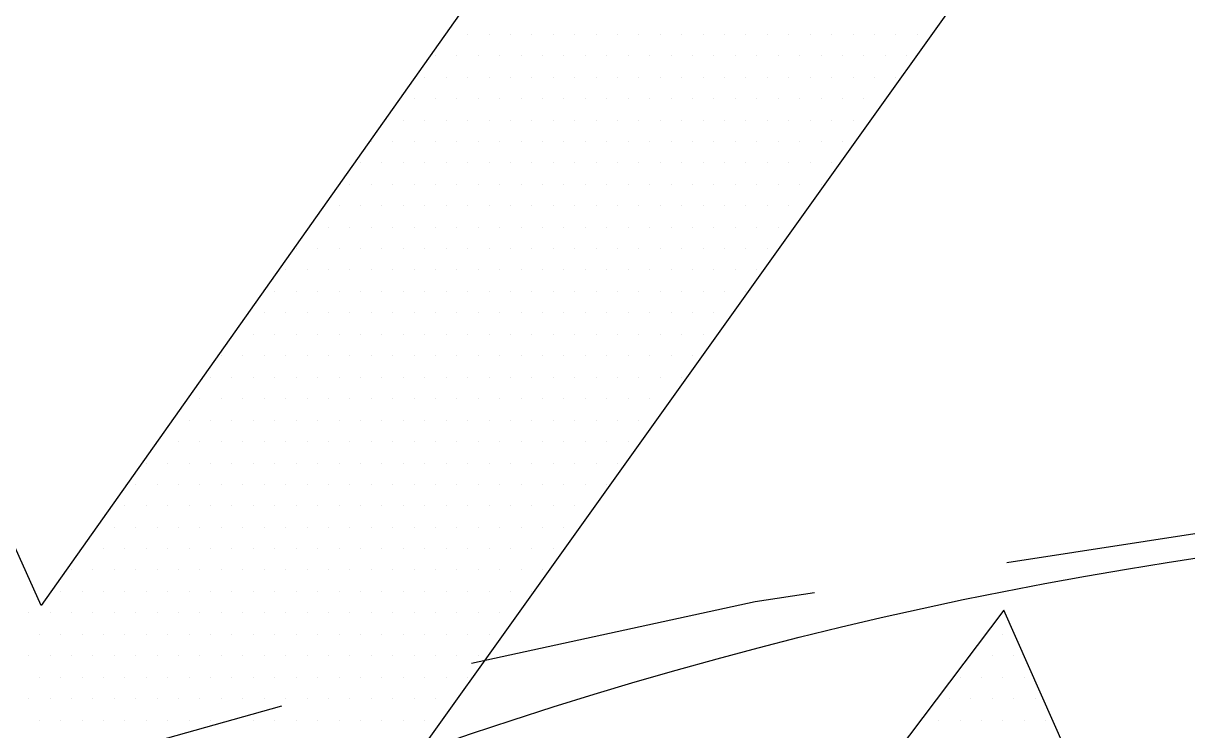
# Model space of a CAD drawing. Header units: metres. Extents: x 9606 to 9900, y 4805 to 4952.
# Drawn here: x 9831.904 to 9832.503, y 4847.346 to 4847.71 of the extents above; entities that cross this region are included whole.
import ezdxf

# ---------------------------------------------------------------- set-up
doc = ezdxf.new("R2010")
doc.units = ezdxf.units.M
doc.header["$LTSCALE"] = 2
doc.linetypes.add('CACHEX2', pattern=[0.75, 0.5, -0.25])
for name, color, linetype in [('CARTOUCHE', 7, 'Continuous'), ('LOGO', 4, 'Continuous'), ('rosace', 7, 'Continuous')]:
    doc.layers.add(name, color=color, linetype=linetype)

# ---------------------------------------------------------------- blocks, each defined once
blk = doc.blocks.new('A$C715108E3')
at = {"layer": 'LOGO', "color": 131}
for p, q in [((-9.795, 1.1627), (-9.795, 1.1627)), ((-9.7912, 1.1627), (-9.7912, 1.1627)), ((-9.699, 1.1627), (-9.699, 1.1627)), ((-9.6072, 1.1627), (-9.6072, 1.1627)), ((-9.5157, 1.1627), (-9.5157, 1.1627)), ((-9.4239, 1.1627), (-9.4239, 1.1627)), ((-9.3321, 1.1627), (-9.3321, 1.1627)), ((-9.2402, 1.1627), (-9.2402, 1.1627)), ((-9.1488, 1.1627), (-9.1488, 1.1627)), ((-9.0567, 1.1627), (-9.0567, 1.1627)), ((-8.9651, 1.1627), (-8.9651, 1.1627)), ((-8.8735, 1.1627), (-8.8735, 1.1627)), ((-8.7818, 1.1627), (-8.7818, 1.1627)), ((-8.69, 1.1627), (-8.69, 1.1627)), ((-8.5985, 1.1627), (-8.5985, 1.1627)), ((-8.5067, 1.1627), (-8.5067, 1.1627)), ((-8.4147, 1.1627), (-8.4147, 1.1627)), ((-8.3226, 1.1627), (-8.3226, 1.1627)), ((-8.2316, 1.1627), (-8.2316, 1.1627)), ((-8.1394, 1.1627), (-8.1394, 1.1627)), ((-8.0475, 1.1627), (-8.0475, 1.1627)), ((-7.9564, 1.1627), (-7.9564, 1.1627)), ((-7.8644, 1.1627), (-7.8644, 1.1627)), ((-7.7724, 1.1627), (-7.7724, 1.1627)), ((-9.8594, 1.0713), (-9.8594, 1.0713)), ((-9.8366, 1.0713), (-9.8366, 1.0713)), ((-9.7447, 1.0713), (-9.7447, 1.0713)), ((-9.6535, 1.0713), (-9.6535, 1.0713)), ((-9.5614, 1.0713), (-9.5614, 1.0713)), ((-9.4696, 1.0713), (-9.4696, 1.0713)), ((-9.3778, 1.0713), (-9.3778, 1.0713)), ((-9.2863, 1.0713), (-9.2863, 1.0713)), ((-9.1945, 1.0713), (-9.1945, 1.0713)), ((-9.1027, 1.0713), (-9.1027, 1.0713)), ((-9.0112, 1.0713), (-9.0112, 1.0713)), ((-8.9194, 1.0713), (-8.9194, 1.0713)), ((-8.8275, 1.0713), (-8.8275, 1.0713)), ((-8.7361, 1.0713), (-8.7361, 1.0713)), ((-8.6442, 1.0713), (-8.6442, 1.0713)), ((-8.5522, 1.0713), (-8.5522, 1.0713)), ((-8.461, 1.0713), (-8.461, 1.0713)), ((-8.3689, 1.0713), (-8.3689, 1.0713)), ((-8.2769, 1.0713), (-8.2769, 1.0713)), ((-8.1851, 1.0713), (-8.1851, 1.0713)), ((-8.0936, 1.0713), (-8.0936, 1.0713)), ((-8.0018, 1.0713), (-8.0018, 1.0713)), ((-7.91, 1.0713), (-7.91, 1.0713)), ((-7.8189, 1.0713), (-7.8189, 1.0713)), ((-9.9247, 0.9798), (-9.9247, 0.9798)), ((-9.8823, 0.9798), (-9.8823, 0.9798)), ((-9.7912, 0.9798), (-9.7912, 0.9798)), ((-9.699, 0.9798), (-9.699, 0.9798)), ((-9.6072, 0.9798), (-9.6072, 0.9798)), ((-9.5157, 0.9798), (-9.5157, 0.9798)), ((-9.4239, 0.9798), (-9.4239, 0.9798)), ((-9.3321, 0.9798), (-9.3321, 0.9798)), ((-9.2402, 0.9798), (-9.2402, 0.9798)), ((-9.1488, 0.9798), (-9.1488, 0.9798)), ((-9.0567, 0.9798), (-9.0567, 0.9798)), ((-8.9651, 0.9798), (-8.9651, 0.9798)), ((-8.8735, 0.9798), (-8.8735, 0.9798)), ((-8.7818, 0.9798), (-8.7818, 0.9798)), ((-8.69, 0.9798), (-8.69, 0.9798)), ((-8.5985, 0.9798), (-8.5985, 0.9798)), ((-8.5067, 0.9798), (-8.5067, 0.9798)), ((-8.4147, 0.9798), (-8.4147, 0.9798)), ((-8.3226, 0.9798), (-8.3226, 0.9798)), ((-8.2316, 0.9798), (-8.2316, 0.9798)), ((-8.1394, 0.9798), (-8.1394, 0.9798)), ((-8.0475, 0.9798), (-8.0475, 0.9798)), ((-7.9564, 0.9798), (-7.9564, 0.9798)), ((-7.8644, 0.9798), (-7.8644, 0.9798)), ((-9.9897, 0.8872), (-9.9897, 0.8872)), ((-9.9284, 0.8872), (-9.9284, 0.8872)), ((-9.8366, 0.8872), (-9.8366, 0.8872)), ((-9.7447, 0.8872), (-9.7447, 0.8872)), ((-9.6535, 0.8872), (-9.6535, 0.8872)), ((-9.5614, 0.8872), (-9.5614, 0.8872)), ((-9.4696, 0.8872), (-9.4696, 0.8872)), ((-9.3778, 0.8872), (-9.3778, 0.8872)), ((-9.2863, 0.8872), (-9.2863, 0.8872)), ((-9.1945, 0.8872), (-9.1945, 0.8872)), ((-9.1027, 0.8872), (-9.1027, 0.8872)), ((-9.0112, 0.8872), (-9.0112, 0.8872)), ((-8.9194, 0.8872), (-8.9194, 0.8872)), ((-8.8275, 0.8872), (-8.8275, 0.8872)), ((-8.7361, 0.8872), (-8.7361, 0.8872)), ((-8.6442, 0.8872), (-8.6442, 0.8872)), ((-8.5522, 0.8872), (-8.5522, 0.8872)), ((-8.461, 0.8872), (-8.461, 0.8872)), ((-8.3689, 0.8872), (-8.3689, 0.8872)), ((-8.2769, 0.8872), (-8.2769, 0.8872)), ((-8.1851, 0.8872), (-8.1851, 0.8872)), ((-8.0936, 0.8872), (-8.0936, 0.8872)), ((-8.0018, 0.8872), (-8.0018, 0.8872)), ((-7.91, 0.8872), (-7.91, 0.8872)), ((-10.0543, 0.7961), (-10.0543, 0.7961)), ((-9.9743, 0.7961), (-9.9743, 0.7961)), ((-9.8823, 0.7961), (-9.8823, 0.7961)), ((-9.7912, 0.7961), (-9.7912, 0.7961)), ((-9.699, 0.7961), (-9.699, 0.7961)), ((-9.6072, 0.7961), (-9.6072, 0.7961)), ((-9.5157, 0.7961), (-9.5157, 0.7961)), ((-9.4239, 0.7961), (-9.4239, 0.7961)), ((-9.3321, 0.7961), (-9.3321, 0.7961)), ((-9.2402, 0.7961), (-9.2402, 0.7961)), ((-9.1488, 0.7961), (-9.1488, 0.7961)), ((-9.0567, 0.7961), (-9.0567, 0.7961)), ((-8.9651, 0.7961), (-8.9651, 0.7961)), ((-8.8735, 0.7961), (-8.8735, 0.7961)), ((-8.7818, 0.7961), (-8.7818, 0.7961)), ((-8.69, 0.7961), (-8.69, 0.7961)), ((-8.5985, 0.7961), (-8.5985, 0.7961)), ((-8.5067, 0.7961), (-8.5067, 0.7961)), ((-8.4147, 0.7961), (-8.4147, 0.7961)), ((-8.3226, 0.7961), (-8.3226, 0.7961)), ((-8.2316, 0.7961), (-8.2316, 0.7961)), ((-8.1394, 0.7961), (-8.1394, 0.7961)), ((-8.0475, 0.7961), (-8.0475, 0.7961)), ((-10.1194, 0.7047), (-10.1194, 0.7047)), ((-10.1119, 0.7047), (-10.1119, 0.7047)), ((-10.0199, 0.7047), (-10.0199, 0.7047)), ((-9.9284, 0.7047), (-9.9284, 0.7047)), ((-9.8366, 0.7047), (-9.8366, 0.7047)), ((-9.7447, 0.7047), (-9.7447, 0.7047)), ((-9.6535, 0.7047), (-9.6535, 0.7047)), ((-9.5614, 0.7047), (-9.5614, 0.7047)), ((-9.4696, 0.7047), (-9.4696, 0.7047)), ((-9.3778, 0.7047), (-9.3778, 0.7047)), ((-9.2863, 0.7047), (-9.2863, 0.7047)), ((-9.1945, 0.7047), (-9.1945, 0.7047)), ((-9.1027, 0.7047), (-9.1027, 0.7047)), ((-9.0112, 0.7047), (-9.0112, 0.7047)), ((-8.9194, 0.7047), (-8.9194, 0.7047)), ((-8.8275, 0.7047), (-8.8275, 0.7047)), ((-8.7361, 0.7047), (-8.7361, 0.7047)), ((-8.6442, 0.7047), (-8.6442, 0.7047)), ((-8.5522, 0.7047), (-8.5522, 0.7047)), ((-8.461, 0.7047), (-8.461, 0.7047)), ((-8.3689, 0.7047), (-8.3689, 0.7047)), ((-8.2769, 0.7047), (-8.2769, 0.7047)), ((-8.1851, 0.7047), (-8.1851, 0.7047)), ((-8.0936, 0.7047), (-8.0936, 0.7047)), ((-10.1842, 0.6123), (-10.1842, 0.6123)), ((-10.1576, 0.6123), (-10.1576, 0.6123)), ((-10.0663, 0.6123), (-10.0663, 0.6123)), ((-9.9743, 0.6123), (-9.9743, 0.6123)), ((-9.8823, 0.6123), (-9.8823, 0.6123)), ((-9.7912, 0.6123), (-9.7912, 0.6123)), ((-9.699, 0.6123), (-9.699, 0.6123)), ((-9.6072, 0.6123), (-9.6072, 0.6123)), ((-9.5157, 0.6123), (-9.5157, 0.6123)), ((-9.4239, 0.6123), (-9.4239, 0.6123)), ((-9.3321, 0.6123), (-9.3321, 0.6123)), ((-9.2402, 0.6123), (-9.2402, 0.6123)), ((-9.1488, 0.6123), (-9.1488, 0.6123)), ((-9.0567, 0.6123), (-9.0567, 0.6123)), ((-8.9651, 0.6123), (-8.9651, 0.6123)), ((-8.8735, 0.6123), (-8.8735, 0.6123)), ((-8.7818, 0.6123), (-8.7818, 0.6123)), ((-8.69, 0.6123), (-8.69, 0.6123)), ((-8.5985, 0.6123), (-8.5985, 0.6123)), ((-8.5067, 0.6123), (-8.5067, 0.6123)), ((-8.4147, 0.6123), (-8.4147, 0.6123)), ((-8.3226, 0.6123), (-8.3226, 0.6123)), ((-8.2316, 0.6123), (-8.2316, 0.6123)), ((-8.1394, 0.6123), (-8.1394, 0.6123)), ((-10.2496, 0.521), (-10.2496, 0.521)), ((-10.2035, 0.521), (-10.2035, 0.521)), ((-10.1119, 0.521), (-10.1119, 0.521)), ((-10.0199, 0.521), (-10.0199, 0.521)), ((-9.9284, 0.521), (-9.9284, 0.521)), ((-9.8366, 0.521), (-9.8366, 0.521)), ((-9.7447, 0.521), (-9.7447, 0.521)), ((-9.6535, 0.521), (-9.6535, 0.521)), ((-9.5614, 0.521), (-9.5614, 0.521)), ((-9.4696, 0.521), (-9.4696, 0.521)), ((-9.3778, 0.521), (-9.3778, 0.521)), ((-9.2863, 0.521), (-9.2863, 0.521)), ((-9.1945, 0.521), (-9.1945, 0.521)), ((-9.1027, 0.521), (-9.1027, 0.521)), ((-9.0112, 0.521), (-9.0112, 0.521)), ((-8.9194, 0.521), (-8.9194, 0.521)), ((-8.8275, 0.521), (-8.8275, 0.521)), ((-8.7361, 0.521), (-8.7361, 0.521)), ((-8.6442, 0.521), (-8.6442, 0.521)), ((-8.5522, 0.521), (-8.5522, 0.521)), ((-8.461, 0.521), (-8.461, 0.521)), ((-8.3689, 0.521), (-8.3689, 0.521)), ((-8.2769, 0.521), (-8.2769, 0.521)), ((-8.1851, 0.521), (-8.1851, 0.521)), ((-10.3141, 0.4296), (-10.3141, 0.4296)), ((-10.2496, 0.4296), (-10.2496, 0.4296)), ((-10.1576, 0.4296), (-10.1576, 0.4296)), ((-10.0663, 0.4296), (-10.0663, 0.4296)), ((-9.9743, 0.4296), (-9.9743, 0.4296)), ((-9.8823, 0.4296), (-9.8823, 0.4296)), ((-9.7912, 0.4296), (-9.7912, 0.4296)), ((-9.699, 0.4296), (-9.699, 0.4296)), ((-9.6072, 0.4296), (-9.6072, 0.4296)), ((-9.5157, 0.4296), (-9.5157, 0.4296)), ((-9.4239, 0.4296), (-9.4239, 0.4296)), ((-9.3321, 0.4296), (-9.3321, 0.4296)), ((-9.2402, 0.4296), (-9.2402, 0.4296)), ((-9.1488, 0.4296), (-9.1488, 0.4296)), ((-9.0567, 0.4296), (-9.0567, 0.4296)), ((-8.9651, 0.4296), (-8.9651, 0.4296)), ((-8.8735, 0.4296), (-8.8735, 0.4296)), ((-8.7818, 0.4296), (-8.7818, 0.4296)), ((-8.69, 0.4296), (-8.69, 0.4296)), ((-8.5985, 0.4296), (-8.5985, 0.4296)), ((-8.5067, 0.4296), (-8.5067, 0.4296)), ((-8.4147, 0.4296), (-8.4147, 0.4296)), ((-8.3226, 0.4296), (-8.3226, 0.4296)), ((-10.3793, 0.3372), (-10.3793, 0.3372)), ((-10.2952, 0.3372), (-10.2952, 0.3372)), ((-10.2035, 0.3372), (-10.2035, 0.3372)), ((-10.1119, 0.3372), (-10.1119, 0.3372)), ((-10.0199, 0.3372), (-10.0199, 0.3372)), ((-9.9284, 0.3372), (-9.9284, 0.3372)), ((-9.8366, 0.3372), (-9.8366, 0.3372)), ((-9.7447, 0.3372), (-9.7447, 0.3372)), ((-9.6535, 0.3372), (-9.6535, 0.3372)), ((-9.5614, 0.3372), (-9.5614, 0.3372)), ((-9.4696, 0.3372), (-9.4696, 0.3372)), ((-9.3778, 0.3372), (-9.3778, 0.3372)), ((-9.2863, 0.3372), (-9.2863, 0.3372)), ((-9.1945, 0.3372), (-9.1945, 0.3372)), ((-9.1027, 0.3372), (-9.1027, 0.3372)), ((-9.0112, 0.3372), (-9.0112, 0.3372)), ((-8.9194, 0.3372), (-8.9194, 0.3372)), ((-8.8275, 0.3372), (-8.8275, 0.3372)), ((-8.7361, 0.3372), (-8.7361, 0.3372)), ((-8.6442, 0.3372), (-8.6442, 0.3372)), ((-8.5522, 0.3372), (-8.5522, 0.3372)), ((-8.461, 0.3372), (-8.461, 0.3372)), ((-8.3689, 0.3372), (-8.3689, 0.3372)), ((-10.4442, 0.2459), (-10.4442, 0.2459)), ((-10.4327, 0.2459), (-10.4327, 0.2459)), ((-10.3413, 0.2459), (-10.3413, 0.2459)), ((-10.2496, 0.2459), (-10.2496, 0.2459)), ((-10.1576, 0.2459), (-10.1576, 0.2459)), ((-10.0663, 0.2459), (-10.0663, 0.2459)), ((-9.9743, 0.2459), (-9.9743, 0.2459)), ((-9.8823, 0.2459), (-9.8823, 0.2459)), ((-9.7912, 0.2459), (-9.7912, 0.2459)), ((-9.699, 0.2459), (-9.699, 0.2459)), ((-9.6072, 0.2459), (-9.6072, 0.2459)), ((-9.5157, 0.2459), (-9.5157, 0.2459)), ((-9.4239, 0.2459), (-9.4239, 0.2459)), ((-9.3321, 0.2459), (-9.3321, 0.2459)), ((-9.2402, 0.2459), (-9.2402, 0.2459)), ((-9.1488, 0.2459), (-9.1488, 0.2459)), ((-9.0567, 0.2459), (-9.0567, 0.2459)), ((-8.9651, 0.2459), (-8.9651, 0.2459)), ((-8.8735, 0.2459), (-8.8735, 0.2459)), ((-8.7818, 0.2459), (-8.7818, 0.2459)), ((-8.69, 0.2459), (-8.69, 0.2459)), ((-8.5985, 0.2459), (-8.5985, 0.2459)), ((-8.5067, 0.2459), (-8.5067, 0.2459)), ((-8.4147, 0.2459), (-8.4147, 0.2459)), ((-10.5086, 0.1544), (-10.5086, 0.1544)), ((-10.479, 0.1544), (-10.479, 0.1544)), ((-10.3868, 0.1544), (-10.3868, 0.1544)), ((-10.2952, 0.1544), (-10.2952, 0.1544)), ((-10.2035, 0.1544), (-10.2035, 0.1544)), ((-10.1119, 0.1544), (-10.1119, 0.1544)), ((-10.0199, 0.1544), (-10.0199, 0.1544)), ((-9.9284, 0.1544), (-9.9284, 0.1544)), ((-9.8366, 0.1544), (-9.8366, 0.1544)), ((-9.7447, 0.1544), (-9.7447, 0.1544)), ((-9.6535, 0.1544), (-9.6535, 0.1544)), ((-9.5614, 0.1544), (-9.5614, 0.1544)), ((-9.4696, 0.1544), (-9.4696, 0.1544)), ((-9.3778, 0.1544), (-9.3778, 0.1544)), ((-9.2863, 0.1544), (-9.2863, 0.1544)), ((-9.1945, 0.1544), (-9.1945, 0.1544)), ((-9.1027, 0.1544), (-9.1027, 0.1544)), ((-9.0112, 0.1544), (-9.0112, 0.1544)), ((-8.9194, 0.1544), (-8.9194, 0.1544)), ((-8.8275, 0.1544), (-8.8275, 0.1544)), ((-8.7361, 0.1544), (-8.7361, 0.1544)), ((-8.6442, 0.1544), (-8.6442, 0.1544)), ((-8.5522, 0.1544), (-8.5522, 0.1544)), ((-8.461, 0.1544), (-8.461, 0.1544)), ((-10.574, 0.0618), (-10.574, 0.0618)), ((-10.5244, 0.0618), (-10.5244, 0.0618)), ((-10.4327, 0.0618), (-10.4327, 0.0618)), ((-10.3413, 0.0618), (-10.3413, 0.0618)), ((-10.2496, 0.0618), (-10.2496, 0.0618)), ((-10.1576, 0.0618), (-10.1576, 0.0618)), ((-10.0663, 0.0618), (-10.0663, 0.0618)), ((-9.9743, 0.0618), (-9.9743, 0.0618)), ((-9.8823, 0.0618), (-9.8823, 0.0618)), ((-9.7912, 0.0618), (-9.7912, 0.0618)), ((-9.699, 0.0618), (-9.699, 0.0618)), ((-9.6072, 0.0618), (-9.6072, 0.0618)), ((-9.5157, 0.0618), (-9.5157, 0.0618)), ((-9.4239, 0.0618), (-9.4239, 0.0618)), ((-9.3321, 0.0618), (-9.3321, 0.0618)), ((-9.2402, 0.0618), (-9.2402, 0.0618)), ((-9.1488, 0.0618), (-9.1488, 0.0618)), ((-9.0567, 0.0618), (-9.0567, 0.0618)), ((-8.9651, 0.0618), (-8.9651, 0.0618)), ((-8.8735, 0.0618), (-8.8735, 0.0618)), ((-8.7818, 0.0618), (-8.7818, 0.0618)), ((-8.69, 0.0618), (-8.69, 0.0618)), ((-8.5985, 0.0618), (-8.5985, 0.0618)), ((-8.5067, 0.0618), (-8.5067, 0.0618)), ((-10.6389, -0.0294), (-10.6389, -0.0294)), ((-10.5705, -0.0294), (-10.5705, -0.0294)), ((-10.479, -0.0294), (-10.479, -0.0294)), ((-10.3868, -0.0294), (-10.3868, -0.0294)), ((-10.2952, -0.0294), (-10.2952, -0.0294)), ((-10.2035, -0.0294), (-10.2035, -0.0294)), ((-10.1119, -0.0294), (-10.1119, -0.0294)), ((-10.0199, -0.0294), (-10.0199, -0.0294)), ((-9.9284, -0.0294), (-9.9284, -0.0294)), ((-9.8366, -0.0294), (-9.8366, -0.0294)), ((-9.7447, -0.0294), (-9.7447, -0.0294)), ((-9.6535, -0.0294), (-9.6535, -0.0294)), ((-9.5614, -0.0294), (-9.5614, -0.0294)), ((-9.4696, -0.0294), (-9.4696, -0.0294)), ((-9.3778, -0.0294), (-9.3778, -0.0294)), ((-9.2863, -0.0294), (-9.2863, -0.0294)), ((-9.1945, -0.0294), (-9.1945, -0.0294)), ((-9.1027, -0.0294), (-9.1027, -0.0294)), ((-9.0112, -0.0294), (-9.0112, -0.0294)), ((-8.9194, -0.0294), (-8.9194, -0.0294)), ((-8.8275, -0.0294), (-8.8275, -0.0294)), ((-8.7361, -0.0294), (-8.7361, -0.0294)), ((-8.6442, -0.0294), (-8.6442, -0.0294)), ((-10.7041, -0.1218), (-10.7041, -0.1218)), ((-10.6164, -0.1218), (-10.6164, -0.1218)), ((-10.5244, -0.1218), (-10.5244, -0.1218)), ((-10.4327, -0.1218), (-10.4327, -0.1218)), ((-10.3413, -0.1218), (-10.3413, -0.1218)), ((-10.2496, -0.1218), (-10.2496, -0.1218)), ((-10.1576, -0.1218), (-10.1576, -0.1218)), ((-10.0663, -0.1218), (-10.0663, -0.1218)), ((-9.9743, -0.1218), (-9.9743, -0.1218)), ((-9.8823, -0.1218), (-9.8823, -0.1218)), ((-9.7912, -0.1218), (-9.7912, -0.1218)), ((-9.699, -0.1218), (-9.699, -0.1218)), ((-9.6072, -0.1218), (-9.6072, -0.1218)), ((-9.5157, -0.1218), (-9.5157, -0.1218)), ((-9.4239, -0.1218), (-9.4239, -0.1218)), ((-9.3321, -0.1218), (-9.3321, -0.1218)), ((-9.2402, -0.1218), (-9.2402, -0.1218)), ((-9.1488, -0.1218), (-9.1488, -0.1218)), ((-9.0567, -0.1218), (-9.0567, -0.1218)), ((-8.9651, -0.1218), (-8.9651, -0.1218)), ((-8.8735, -0.1218), (-8.8735, -0.1218)), ((-8.7818, -0.1218), (-8.7818, -0.1218)), ((-8.69, -0.1218), (-8.69, -0.1218)), ((-10.7688, -0.2131), (-10.7688, -0.2131)), ((-10.7541, -0.2131), (-10.7541, -0.2131)), ((-10.6621, -0.2131), (-10.6621, -0.2131)), ((-10.5705, -0.2131), (-10.5705, -0.2131)), ((-10.479, -0.2131), (-10.479, -0.2131)), ((-10.3868, -0.2131), (-10.3868, -0.2131)), ((-10.2952, -0.2131), (-10.2952, -0.2131)), ((-10.2035, -0.2131), (-10.2035, -0.2131)), ((-10.1119, -0.2131), (-10.1119, -0.2131)), ((-10.0199, -0.2131), (-10.0199, -0.2131)), ((-9.9284, -0.2131), (-9.9284, -0.2131)), ((-9.8366, -0.2131), (-9.8366, -0.2131)), ((-9.7447, -0.2131), (-9.7447, -0.2131)), ((-9.6535, -0.2131), (-9.6535, -0.2131)), ((-9.5614, -0.2131), (-9.5614, -0.2131)), ((-9.4696, -0.2131), (-9.4696, -0.2131)), ((-9.3778, -0.2131), (-9.3778, -0.2131)), ((-9.2863, -0.2131), (-9.2863, -0.2131)), ((-9.1945, -0.2131), (-9.1945, -0.2131)), ((-9.1027, -0.2131), (-9.1027, -0.2131)), ((-9.0112, -0.2131), (-9.0112, -0.2131)), ((-8.9194, -0.2131), (-8.9194, -0.2131)), ((-8.8275, -0.2131), (-8.8275, -0.2131)), ((-8.7361, -0.2131), (-8.7361, -0.2131)), ((-10.8336, -0.3047), (-10.8336, -0.3047)), ((-10.7997, -0.3047), (-10.7997, -0.3047)), ((-10.7084, -0.3047), (-10.7084, -0.3047)), ((-10.6164, -0.3047), (-10.6164, -0.3047)), ((-10.5244, -0.3047), (-10.5244, -0.3047)), ((-10.4327, -0.3047), (-10.4327, -0.3047)), ((-10.3413, -0.3047), (-10.3413, -0.3047)), ((-10.2496, -0.3047), (-10.2496, -0.3047)), ((-10.1576, -0.3047), (-10.1576, -0.3047)), ((-10.0663, -0.3047), (-10.0663, -0.3047)), ((-9.9743, -0.3047), (-9.9743, -0.3047)), ((-9.8823, -0.3047), (-9.8823, -0.3047)), ((-9.7912, -0.3047), (-9.7912, -0.3047)), ((-9.699, -0.3047), (-9.699, -0.3047)), ((-9.6072, -0.3047), (-9.6072, -0.3047)), ((-9.5157, -0.3047), (-9.5157, -0.3047)), ((-9.4239, -0.3047), (-9.4239, -0.3047)), ((-9.3321, -0.3047), (-9.3321, -0.3047)), ((-9.2402, -0.3047), (-9.2402, -0.3047)), ((-9.1488, -0.3047), (-9.1488, -0.3047)), ((-9.0567, -0.3047), (-9.0567, -0.3047)), ((-8.9651, -0.3047), (-8.9651, -0.3047)), ((-8.8735, -0.3047), (-8.8735, -0.3047)), ((-8.7818, -0.3047), (-8.7818, -0.3047)), ((-10.8988, -0.3969), (-10.8988, -0.3969)), ((-10.846, -0.3969), (-10.846, -0.3969)), ((-10.7541, -0.3969), (-10.7541, -0.3969)), ((-10.6621, -0.3969), (-10.6621, -0.3969)), ((-10.5705, -0.3969), (-10.5705, -0.3969)), ((-10.479, -0.3969), (-10.479, -0.3969)), ((-10.3868, -0.3969), (-10.3868, -0.3969)), ((-10.2952, -0.3969), (-10.2952, -0.3969)), ((-10.2035, -0.3969), (-10.2035, -0.3969)), ((-10.1119, -0.3969), (-10.1119, -0.3969)), ((-10.0199, -0.3969), (-10.0199, -0.3969)), ((-9.9284, -0.3969), (-9.9284, -0.3969)), ((-9.8366, -0.3969), (-9.8366, -0.3969)), ((-9.7447, -0.3969), (-9.7447, -0.3969)), ((-9.6535, -0.3969), (-9.6535, -0.3969)), ((-9.5614, -0.3969), (-9.5614, -0.3969)), ((-9.4696, -0.3969), (-9.4696, -0.3969)), ((-9.3778, -0.3969), (-9.3778, -0.3969)), ((-9.2863, -0.3969), (-9.2863, -0.3969)), ((-9.1945, -0.3969), (-9.1945, -0.3969)), ((-9.1027, -0.3969), (-9.1027, -0.3969)), ((-9.0112, -0.3969), (-9.0112, -0.3969)), ((-8.9194, -0.3969), (-8.9194, -0.3969)), ((-8.8275, -0.3969), (-8.8275, -0.3969)), ((-10.9633, -0.4884), (-10.9633, -0.4884)), ((-10.8917, -0.4884), (-10.8917, -0.4884)), ((-10.7997, -0.4884), (-10.7997, -0.4884)), ((-10.7084, -0.4884), (-10.7084, -0.4884)), ((-10.6164, -0.4884), (-10.6164, -0.4884)), ((-10.5244, -0.4884), (-10.5244, -0.4884)), ((-10.4327, -0.4884), (-10.4327, -0.4884)), ((-10.3413, -0.4884), (-10.3413, -0.4884)), ((-10.2496, -0.4884), (-10.2496, -0.4884)), ((-10.1576, -0.4884), (-10.1576, -0.4884)), ((-10.0663, -0.4884), (-10.0663, -0.4884)), ((-9.9743, -0.4884), (-9.9743, -0.4884)), ((-9.8823, -0.4884), (-9.8823, -0.4884)), ((-9.7912, -0.4884), (-9.7912, -0.4884)), ((-9.699, -0.4884), (-9.699, -0.4884)), ((-9.6072, -0.4884), (-9.6072, -0.4884)), ((-9.5157, -0.4884), (-9.5157, -0.4884)), ((-9.4239, -0.4884), (-9.4239, -0.4884)), ((-9.3321, -0.4884), (-9.3321, -0.4884)), ((-9.2402, -0.4884), (-9.2402, -0.4884)), ((-9.1488, -0.4884), (-9.1488, -0.4884)), ((-9.0567, -0.4884), (-9.0567, -0.4884)), ((-8.9651, -0.4884), (-8.9651, -0.4884)), ((-11.0289, -0.5799), (-11.0289, -0.5799)), ((-10.9374, -0.5799), (-10.9374, -0.5799)), ((-10.846, -0.5799), (-10.846, -0.5799)), ((-10.7541, -0.5799), (-10.7541, -0.5799)), ((-10.6621, -0.5799), (-10.6621, -0.5799)), ((-10.5705, -0.5799), (-10.5705, -0.5799)), ((-10.479, -0.5799), (-10.479, -0.5799)), ((-10.3868, -0.5799), (-10.3868, -0.5799)), ((-10.2952, -0.5799), (-10.2952, -0.5799)), ((-10.2035, -0.5799), (-10.2035, -0.5799)), ((-10.1119, -0.5799), (-10.1119, -0.5799)), ((-10.0199, -0.5799), (-10.0199, -0.5799)), ((-9.9284, -0.5799), (-9.9284, -0.5799)), ((-9.8366, -0.5799), (-9.8366, -0.5799)), ((-9.7447, -0.5799), (-9.7447, -0.5799)), ((-9.6535, -0.5799), (-9.6535, -0.5799)), ((-9.5614, -0.5799), (-9.5614, -0.5799)), ((-9.4696, -0.5799), (-9.4696, -0.5799)), ((-9.3778, -0.5799), (-9.3778, -0.5799)), ((-9.2863, -0.5799), (-9.2863, -0.5799)), ((-9.1945, -0.5799), (-9.1945, -0.5799)), ((-9.1027, -0.5799), (-9.1027, -0.5799)), ((-9.0112, -0.5799), (-9.0112, -0.5799)), ((-11.0934, -0.6724), (-11.0934, -0.6724)), ((-11.075, -0.6724), (-11.075, -0.6724)), ((-10.9835, -0.6724), (-10.9835, -0.6724)), ((-10.8917, -0.6724), (-10.8917, -0.6724)), ((-10.7997, -0.6724), (-10.7997, -0.6724)), ((-10.7084, -0.6724), (-10.7084, -0.6724)), ((-10.6164, -0.6724), (-10.6164, -0.6724)), ((-10.5244, -0.6724), (-10.5244, -0.6724)), ((-10.4327, -0.6724), (-10.4327, -0.6724)), ((-10.3413, -0.6724), (-10.3413, -0.6724)), ((-10.2496, -0.6724), (-10.2496, -0.6724)), ((-10.1576, -0.6724), (-10.1576, -0.6724)), ((-10.0663, -0.6724), (-10.0663, -0.6724)), ((-9.9743, -0.6724), (-9.9743, -0.6724)), ((-9.8823, -0.6724), (-9.8823, -0.6724)), ((-9.7912, -0.6724), (-9.7912, -0.6724)), ((-9.699, -0.6724), (-9.699, -0.6724)), ((-9.6072, -0.6724), (-9.6072, -0.6724)), ((-9.5157, -0.6724), (-9.5157, -0.6724)), ((-9.4239, -0.6724), (-9.4239, -0.6724)), ((-9.3321, -0.6724), (-9.3321, -0.6724)), ((-9.2402, -0.6724), (-9.2402, -0.6724)), ((-9.1488, -0.6724), (-9.1488, -0.6724)), ((-9.0567, -0.6724), (-9.0567, -0.6724)), ((-11.1582, -0.7635), (-11.1582, -0.7635)), ((-11.1211, -0.7635), (-11.1211, -0.7635)), ((-11.0293, -0.7635), (-11.0293, -0.7635)), ((-10.9374, -0.7635), (-10.9374, -0.7635)), ((-10.846, -0.7635), (-10.846, -0.7635)), ((-10.7541, -0.7635), (-10.7541, -0.7635)), ((-10.6621, -0.7635), (-10.6621, -0.7635)), ((-10.5705, -0.7635), (-10.5705, -0.7635)), ((-10.479, -0.7635), (-10.479, -0.7635)), ((-10.3868, -0.7635), (-10.3868, -0.7635)), ((-10.2952, -0.7635), (-10.2952, -0.7635)), ((-10.2035, -0.7635), (-10.2035, -0.7635)), ((-10.1119, -0.7635), (-10.1119, -0.7635)), ((-10.0199, -0.7635), (-10.0199, -0.7635)), ((-9.9284, -0.7635), (-9.9284, -0.7635)), ((-9.8366, -0.7635), (-9.8366, -0.7635)), ((-9.7447, -0.7635), (-9.7447, -0.7635)), ((-9.6535, -0.7635), (-9.6535, -0.7635)), ((-9.5614, -0.7635), (-9.5614, -0.7635)), ((-9.4696, -0.7635), (-9.4696, -0.7635)), ((-9.3778, -0.7635), (-9.3778, -0.7635)), ((-9.2863, -0.7635), (-9.2863, -0.7635)), ((-9.1945, -0.7635), (-9.1945, -0.7635)), ((-9.1027, -0.7635), (-9.1027, -0.7635)), ((-11.2234, -0.855), (-11.2234, -0.855)), ((-11.1668, -0.855), (-11.1668, -0.855)), ((-11.075, -0.855), (-11.075, -0.855)), ((-10.9835, -0.855), (-10.9835, -0.855)), ((-10.8917, -0.855), (-10.8917, -0.855)), ((-10.7997, -0.855), (-10.7997, -0.855)), ((-10.7084, -0.855), (-10.7084, -0.855)), ((-10.6164, -0.855), (-10.6164, -0.855)), ((-10.5244, -0.855), (-10.5244, -0.855)), ((-10.4327, -0.855), (-10.4327, -0.855)), ((-10.3413, -0.855), (-10.3413, -0.855)), ((-10.2496, -0.855), (-10.2496, -0.855)), ((-10.1576, -0.855), (-10.1576, -0.855)), ((-10.0663, -0.855), (-10.0663, -0.855)), ((-9.9743, -0.855), (-9.9743, -0.855)), ((-9.8823, -0.855), (-9.8823, -0.855)), ((-9.7912, -0.855), (-9.7912, -0.855)), ((-9.699, -0.855), (-9.699, -0.855)), ((-9.6072, -0.855), (-9.6072, -0.855)), ((-9.5157, -0.855), (-9.5157, -0.855)), ((-9.4239, -0.855), (-9.4239, -0.855)), ((-9.3321, -0.855), (-9.3321, -0.855)), ((-9.2402, -0.855), (-9.2402, -0.855)), ((-11.2881, -0.9474), (-11.2881, -0.9474)), ((-11.2126, -0.9474), (-11.2126, -0.9474)), ((-11.1211, -0.9474), (-11.1211, -0.9474)), ((-11.0293, -0.9474), (-11.0293, -0.9474)), ((-10.9374, -0.9474), (-10.9374, -0.9474)), ((-10.846, -0.9474), (-10.846, -0.9474)), ((-10.7541, -0.9474), (-10.7541, -0.9474)), ((-10.6621, -0.9474), (-10.6621, -0.9474)), ((-10.5705, -0.9474), (-10.5705, -0.9474)), ((-10.479, -0.9474), (-10.479, -0.9474)), ((-10.3868, -0.9474), (-10.3868, -0.9474)), ((-10.2952, -0.9474), (-10.2952, -0.9474)), ((-10.2035, -0.9474), (-10.2035, -0.9474)), ((-10.1119, -0.9474), (-10.1119, -0.9474)), ((-10.0199, -0.9474), (-10.0199, -0.9474)), ((-9.9284, -0.9474), (-9.9284, -0.9474)), ((-9.8366, -0.9474), (-9.8366, -0.9474)), ((-9.7447, -0.9474), (-9.7447, -0.9474)), ((-9.6535, -0.9474), (-9.6535, -0.9474)), ((-9.5614, -0.9474), (-9.5614, -0.9474)), ((-9.4696, -0.9474), (-9.4696, -0.9474)), ((-9.3778, -0.9474), (-9.3778, -0.9474)), ((-9.2863, -0.9474), (-9.2863, -0.9474)), ((-11.3535, -1.0386), (-11.3535, -1.0386)), ((-11.3501, -1.0386), (-11.3501, -1.0386)), ((-11.2587, -1.0386), (-11.2587, -1.0386)), ((-11.1668, -1.0386), (-11.1668, -1.0386)), ((-11.075, -1.0386), (-11.075, -1.0386)), ((-10.9835, -1.0386), (-10.9835, -1.0386)), ((-10.8917, -1.0386), (-10.8917, -1.0386)), ((-10.7997, -1.0386), (-10.7997, -1.0386)), ((-10.7084, -1.0386), (-10.7084, -1.0386)), ((-10.6164, -1.0386), (-10.6164, -1.0386)), ((-10.5244, -1.0386), (-10.5244, -1.0386)), ((-10.4327, -1.0386), (-10.4327, -1.0386)), ((-10.3413, -1.0386), (-10.3413, -1.0386)), ((-10.2496, -1.0386), (-10.2496, -1.0386)), ((-10.1576, -1.0386), (-10.1576, -1.0386)), ((-10.0663, -1.0386), (-10.0663, -1.0386)), ((-9.9743, -1.0386), (-9.9743, -1.0386)), ((-9.8823, -1.0386), (-9.8823, -1.0386)), ((-9.7912, -1.0386), (-9.7912, -1.0386)), ((-9.699, -1.0386), (-9.699, -1.0386)), ((-9.6072, -1.0386), (-9.6072, -1.0386)), ((-9.5157, -1.0386), (-9.5157, -1.0386)), ((-9.4239, -1.0386), (-9.4239, -1.0386)), ((-9.3321, -1.0386), (-9.3321, -1.0386)), ((-11.418, -1.1301), (-11.418, -1.1301)), ((-11.3962, -1.1301), (-11.3962, -1.1301)), ((-11.3044, -1.1301), (-11.3044, -1.1301)), ((-11.2126, -1.1301), (-11.2126, -1.1301)), ((-11.1211, -1.1301), (-11.1211, -1.1301)), ((-11.0293, -1.1301), (-11.0293, -1.1301)), ((-10.9374, -1.1301), (-10.9374, -1.1301)), ((-10.846, -1.1301), (-10.846, -1.1301)), ((-10.7541, -1.1301), (-10.7541, -1.1301)), ((-10.6621, -1.1301), (-10.6621, -1.1301)), ((-10.5705, -1.1301), (-10.5705, -1.1301)), ((-10.479, -1.1301), (-10.479, -1.1301)), ((-10.3868, -1.1301), (-10.3868, -1.1301)), ((-10.2952, -1.1301), (-10.2952, -1.1301)), ((-10.2035, -1.1301), (-10.2035, -1.1301)), ((-10.1119, -1.1301), (-10.1119, -1.1301)), ((-10.0199, -1.1301), (-10.0199, -1.1301)), ((-9.9284, -1.1301), (-9.9284, -1.1301)), ((-9.8366, -1.1301), (-9.8366, -1.1301)), ((-9.7447, -1.1301), (-9.7447, -1.1301)), ((-9.6535, -1.1301), (-9.6535, -1.1301)), ((-9.5614, -1.1301), (-9.5614, -1.1301)), ((-9.4696, -1.1301), (-9.4696, -1.1301)), ((-9.3778, -1.1301), (-9.3778, -1.1301)), ((-11.4828, -1.2223), (-11.4828, -1.2223)), ((-11.442, -1.2223), (-11.442, -1.2223)), ((-11.3501, -1.2223), (-11.3501, -1.2223)), ((-11.2587, -1.2223), (-11.2587, -1.2223)), ((-11.1668, -1.2223), (-11.1668, -1.2223)), ((-11.075, -1.2223), (-11.075, -1.2223)), ((-10.9835, -1.2223), (-10.9835, -1.2223)), ((-10.8917, -1.2223), (-10.8917, -1.2223)), ((-10.7997, -1.2223), (-10.7997, -1.2223)), ((-10.7084, -1.2223), (-10.7084, -1.2223)), ((-10.6164, -1.2223), (-10.6164, -1.2223)), ((-10.5244, -1.2223), (-10.5244, -1.2223)), ((-10.4327, -1.2223), (-10.4327, -1.2223)), ((-10.3413, -1.2223), (-10.3413, -1.2223)), ((-10.2496, -1.2223), (-10.2496, -1.2223)), ((-10.1576, -1.2223), (-10.1576, -1.2223)), ((-10.0663, -1.2223), (-10.0663, -1.2223)), ((-9.9743, -1.2223), (-9.9743, -1.2223)), ((-9.8823, -1.2223), (-9.8823, -1.2223)), ((-9.7912, -1.2223), (-9.7912, -1.2223)), ((-9.699, -1.2223), (-9.699, -1.2223)), ((-9.6072, -1.2223), (-9.6072, -1.2223)), ((-9.5157, -1.2223), (-9.5157, -1.2223)), ((-9.4239, -1.2223), (-9.4239, -1.2223)), ((-11.5795, -1.3138), (-11.5795, -1.3138)), ((-11.4877, -1.3138), (-11.4877, -1.3138)), ((-11.3962, -1.3138), (-11.3962, -1.3138)), ((-11.3044, -1.3138), (-11.3044, -1.3138)), ((-11.2126, -1.3138), (-11.2126, -1.3138)), ((-11.1211, -1.3138), (-11.1211, -1.3138)), ((-11.0293, -1.3138), (-11.0293, -1.3138)), ((-10.9374, -1.3138), (-10.9374, -1.3138)), ((-10.846, -1.3138), (-10.846, -1.3138)), ((-10.7541, -1.3138), (-10.7541, -1.3138)), ((-10.6621, -1.3138), (-10.6621, -1.3138)), ((-10.5705, -1.3138), (-10.5705, -1.3138)), ((-10.479, -1.3138), (-10.479, -1.3138)), ((-10.3868, -1.3138), (-10.3868, -1.3138)), ((-10.2952, -1.3138), (-10.2952, -1.3138)), ((-10.2035, -1.3138), (-10.2035, -1.3138)), ((-10.1119, -1.3138), (-10.1119, -1.3138)), ((-10.0199, -1.3138), (-10.0199, -1.3138)), ((-9.9284, -1.3138), (-9.9284, -1.3138)), ((-9.8366, -1.3138), (-9.8366, -1.3138)), ((-9.7447, -1.3138), (-9.7447, -1.3138)), ((-9.6535, -1.3138), (-9.6535, -1.3138)), ((-9.5614, -1.3138), (-9.5614, -1.3138)), ((-7.412, -1.3138), (-7.412, -1.3138)), ((-11.534, -1.4052), (-11.534, -1.4052)), ((-11.442, -1.4052), (-11.442, -1.4052)), ((-11.3501, -1.4052), (-11.3501, -1.4052)), ((-11.2587, -1.4052), (-11.2587, -1.4052)), ((-11.1668, -1.4052), (-11.1668, -1.4052)), ((-11.075, -1.4052), (-11.075, -1.4052)), ((-10.9835, -1.4052), (-10.9835, -1.4052)), ((-10.8917, -1.4052), (-10.8917, -1.4052)), ((-10.7997, -1.4052), (-10.7997, -1.4052)), ((-10.7084, -1.4052), (-10.7084, -1.4052)), ((-10.6164, -1.4052), (-10.6164, -1.4052)), ((-10.5244, -1.4052), (-10.5244, -1.4052)), ((-10.4327, -1.4052), (-10.4327, -1.4052)), ((-10.3413, -1.4052), (-10.3413, -1.4052)), ((-10.2496, -1.4052), (-10.2496, -1.4052)), ((-10.1576, -1.4052), (-10.1576, -1.4052)), ((-10.0663, -1.4052), (-10.0663, -1.4052)), ((-9.9743, -1.4052), (-9.9743, -1.4052)), ((-9.8823, -1.4052), (-9.8823, -1.4052)), ((-9.7912, -1.4052), (-9.7912, -1.4052)), ((-9.699, -1.4052), (-9.699, -1.4052)), ((-9.6072, -1.4052), (-9.6072, -1.4052)), ((-7.4812, -1.4052), (-7.4812, -1.4052)), ((-7.4058, -1.4052), (-7.4058, -1.4052)), ((-11.5795, -1.4974), (-11.5795, -1.4974)), ((-11.4877, -1.4974), (-11.4877, -1.4974)), ((-11.3962, -1.4974), (-11.3962, -1.4974)), ((-11.3044, -1.4974), (-11.3044, -1.4974)), ((-11.2126, -1.4974), (-11.2126, -1.4974)), ((-11.1211, -1.4974), (-11.1211, -1.4974)), ((-11.0293, -1.4974), (-11.0293, -1.4974)), ((-10.9374, -1.4974), (-10.9374, -1.4974)), ((-10.846, -1.4974), (-10.846, -1.4974)), ((-10.7541, -1.4974), (-10.7541, -1.4974)), ((-10.6621, -1.4974), (-10.6621, -1.4974)), ((-10.5705, -1.4974), (-10.5705, -1.4974)), ((-10.479, -1.4974), (-10.479, -1.4974)), ((-10.3868, -1.4974), (-10.3868, -1.4974)), ((-10.2952, -1.4974), (-10.2952, -1.4974)), ((-10.2035, -1.4974), (-10.2035, -1.4974)), ((-10.1119, -1.4974), (-10.1119, -1.4974)), ((-10.0199, -1.4974), (-10.0199, -1.4974)), ((-9.9284, -1.4974), (-9.9284, -1.4974)), ((-9.8366, -1.4974), (-9.8366, -1.4974)), ((-9.7447, -1.4974), (-9.7447, -1.4974)), ((-9.6535, -1.4974), (-9.6535, -1.4974)), ((-7.5505, -1.4974), (-7.5505, -1.4974)), ((-7.5434, -1.4974), (-7.5434, -1.4974)), ((-7.4515, -1.4974), (-7.4515, -1.4974)), ((-7.3597, -1.4974), (-7.3597, -1.4974)), ((-11.534, -1.5889), (-11.534, -1.5889)), ((-11.442, -1.5889), (-11.442, -1.5889)), ((-11.3501, -1.5889), (-11.3501, -1.5889)), ((-11.2587, -1.5889), (-11.2587, -1.5889)), ((-11.1668, -1.5889), (-11.1668, -1.5889)), ((-11.075, -1.5889), (-11.075, -1.5889)), ((-10.9835, -1.5889), (-10.9835, -1.5889)), ((-10.8917, -1.5889), (-10.8917, -1.5889)), ((-10.7997, -1.5889), (-10.7997, -1.5889)), ((-10.7084, -1.5889), (-10.7084, -1.5889)), ((-10.6164, -1.5889), (-10.6164, -1.5889)), ((-10.5244, -1.5889), (-10.5244, -1.5889)), ((-10.4327, -1.5889), (-10.4327, -1.5889)), ((-10.3413, -1.5889), (-10.3413, -1.5889)), ((-10.2496, -1.5889), (-10.2496, -1.5889)), ((-10.1576, -1.5889), (-10.1576, -1.5889)), ((-10.0663, -1.5889), (-10.0663, -1.5889)), ((-9.9743, -1.5889), (-9.9743, -1.5889)), ((-9.8823, -1.5889), (-9.8823, -1.5889)), ((-9.7912, -1.5889), (-9.7912, -1.5889)), ((-9.699, -1.5889), (-9.699, -1.5889)), ((-7.6197, -1.5889), (-7.6197, -1.5889)), ((-7.5891, -1.5889), (-7.5891, -1.5889)), ((-7.4973, -1.5889), (-7.4973, -1.5889)), ((-7.4058, -1.5889), (-7.4058, -1.5889)), ((-7.314, -1.5889), (-7.314, -1.5889)), ((-11.5795, -1.6803), (-11.5795, -1.6803)), ((-11.4877, -1.6803), (-11.4877, -1.6803)), ((-11.3962, -1.6803), (-11.3962, -1.6803)), ((-11.3044, -1.6803), (-11.3044, -1.6803)), ((-11.2126, -1.6803), (-11.2126, -1.6803)), ((-11.1211, -1.6803), (-11.1211, -1.6803)), ((-11.0293, -1.6803), (-11.0293, -1.6803)), ((-10.9374, -1.6803), (-10.9374, -1.6803)), ((-10.846, -1.6803), (-10.846, -1.6803)), ((-10.7541, -1.6803), (-10.7541, -1.6803)), ((-10.6621, -1.6803), (-10.6621, -1.6803)), ((-10.5705, -1.6803), (-10.5705, -1.6803)), ((-10.479, -1.6803), (-10.479, -1.6803)), ((-10.3868, -1.6803), (-10.3868, -1.6803)), ((-10.2952, -1.6803), (-10.2952, -1.6803)), ((-10.2035, -1.6803), (-10.2035, -1.6803)), ((-10.1119, -1.6803), (-10.1119, -1.6803)), ((-10.0199, -1.6803), (-10.0199, -1.6803)), ((-9.9284, -1.6803), (-9.9284, -1.6803)), ((-9.8366, -1.6803), (-9.8366, -1.6803)), ((-9.7447, -1.6803), (-9.7447, -1.6803)), ((-7.6888, -1.6803), (-7.6888, -1.6803)), ((-7.635, -1.6803), (-7.635, -1.6803)), ((-7.5434, -1.6803), (-7.5434, -1.6803)), ((-7.4515, -1.6803), (-7.4515, -1.6803)), ((-7.3597, -1.6803), (-7.3597, -1.6803)), ((-7.2683, -1.6803), (-7.2683, -1.6803)), ((-11.534, -1.7727), (-11.534, -1.7727)), ((-11.442, -1.7727), (-11.442, -1.7727)), ((-11.3501, -1.7727), (-11.3501, -1.7727)), ((-11.2587, -1.7727), (-11.2587, -1.7727)), ((-11.1668, -1.7727), (-11.1668, -1.7727)), ((-11.075, -1.7727), (-11.075, -1.7727)), ((-10.9835, -1.7727), (-10.9835, -1.7727)), ((-10.8917, -1.7727), (-10.8917, -1.7727)), ((-10.7997, -1.7727), (-10.7997, -1.7727)), ((-10.7084, -1.7727), (-10.7084, -1.7727)), ((-10.6164, -1.7727), (-10.6164, -1.7727)), ((-10.5244, -1.7727), (-10.5244, -1.7727)), ((-10.4327, -1.7727), (-10.4327, -1.7727)), ((-10.3413, -1.7727), (-10.3413, -1.7727)), ((-10.2496, -1.7727), (-10.2496, -1.7727)), ((-10.1576, -1.7727), (-10.1576, -1.7727)), ((-10.0663, -1.7727), (-10.0663, -1.7727)), ((-9.9743, -1.7727), (-9.9743, -1.7727)), ((-9.8823, -1.7727), (-9.8823, -1.7727)), ((-7.7582, -1.7729), (-7.7582, -1.7729)), ((-7.6809, -1.7729), (-7.6809, -1.7729)), ((-7.5891, -1.7729), (-7.5891, -1.7729)), ((-7.4973, -1.7729), (-7.4973, -1.7729)), ((-7.4058, -1.7729), (-7.4058, -1.7729)), ((-7.314, -1.7729), (-7.314, -1.7729)), ((-7.2222, -1.7729), (-7.2222, -1.7729))]:
    blk.add_line(p, q, dxfattribs=at)
blk.add_lwpolyline([(-17.4242, -1.4573), (-18.4152, -2.5691), (-18.6566, -2.9311), (-18.705, -3.0278), (-11.9873, -3.7284), (-11.0696, -3.3901), (-10.6346, -2.9311), (-6.8859, 2.3168), (-8.5773, 2.3168), (-9.0123, 2.2688), (-11.5252, -1.2823), (-12.7091, 1.3505), (-13.4102, 1.1331), (-14.1349, 0.795), (-14.1589, 0.6743), (-12.951, -2.0066)], close=True, dxfattribs=at)
blk.add_lwpolyline([(-3.7783, -7.7906), (-1.5572, -4.8561), (4.8497, -5.4935), (3.9051, -3.7588), (-0.4601, -3.2749), (1.2763, -0.8417), (0, 0), (-1.7101, -2.322), (-3.5228, 1.6324), (-4.3907, 1.9382), (-5.4878, 2.0402), (-2.8588, -3.8274), (-4.4672, -5.9198), (-4.8244, -3.2921), (-5.1561, -2.8832), (-5.6923, -1.5053), (-6.7131, -2.8584), (-7.4026, -1.3018), (-8.4999, -2.7561), (-7.811, -4.4145), (-9.1641, -6.2255)], dxfattribs=at)
blk = doc.blocks.new('A$C581E6685')
at = {"layer": 'rosace', "color": 32, "linetype": 'CACHEX2', "ltscale": 1.5}
blk.add_ellipse((-38.0538, 23.8138), major_axis=(-19.0311, -3.534), ratio=0.590567, dxfattribs=at)
at = {"layer": 'rosace', "color": 32}
blk.add_ellipse((-37.6144, 23.8499), major_axis=(-13.5768, -4.2839), ratio=0.791971, dxfattribs=at)
at = {"layer": 'CARTOUCHE'}
blk.add_blockref('A$C715108E3', (-31.6739, 36.3189), dxfattribs=at)

msp = doc.modelspace()

# ---------------------------------------------------------------- linework, layer by layer
at = {"layer": 'CARTOUCHE'}
msp.add_rational_spline([(9829.64323, 4848.05468), (9829.64323, 4845.87645), (9829.64323, 4843.69822), (9829.64323, 4842.93022), (9830.41123, 4842.93022), (9839.51909, 4842.93022), (9848.62694, 4842.93022), (9849.39494, 4842.93022), (9849.39494, 4843.69822), (9849.39494, 4845.87645), (9849.39494, 4848.05468), (9849.39494, 4848.82268), (9848.62694, 4848.82268), (9839.51909, 4848.82268), (9830.41123, 4848.82268), (9829.64323, 4848.82268), (9829.64323, 4848.05468)], [1, 1, 1, 0.707106781187, 1, 1, 1, 0.707106781187, 1, 1, 1, 0.707106781187, 1, 1, 1, 0.707106781187, 1], degree=2, knots=[0, 0, 0, 1, 1, 2.570796, 2.570796, 3.570796, 3.570796, 5.141593, 5.141593, 6.141593, 6.141593, 7.712389, 7.712389, 8.712389, 8.712389, 10.283185, 10.283185, 10.283185], dxfattribs=at)

# ---------------------------------------------------------------- block references
at = {"layer": 'CARTOUCHE', "xscale": 0.12, "yscale": 0.12, "zscale": 0.12}
msp.add_blockref('A$C581E6685', (9837.09738, 4843.20633), dxfattribs=at)

doc.saveas('drawing.dxf')
